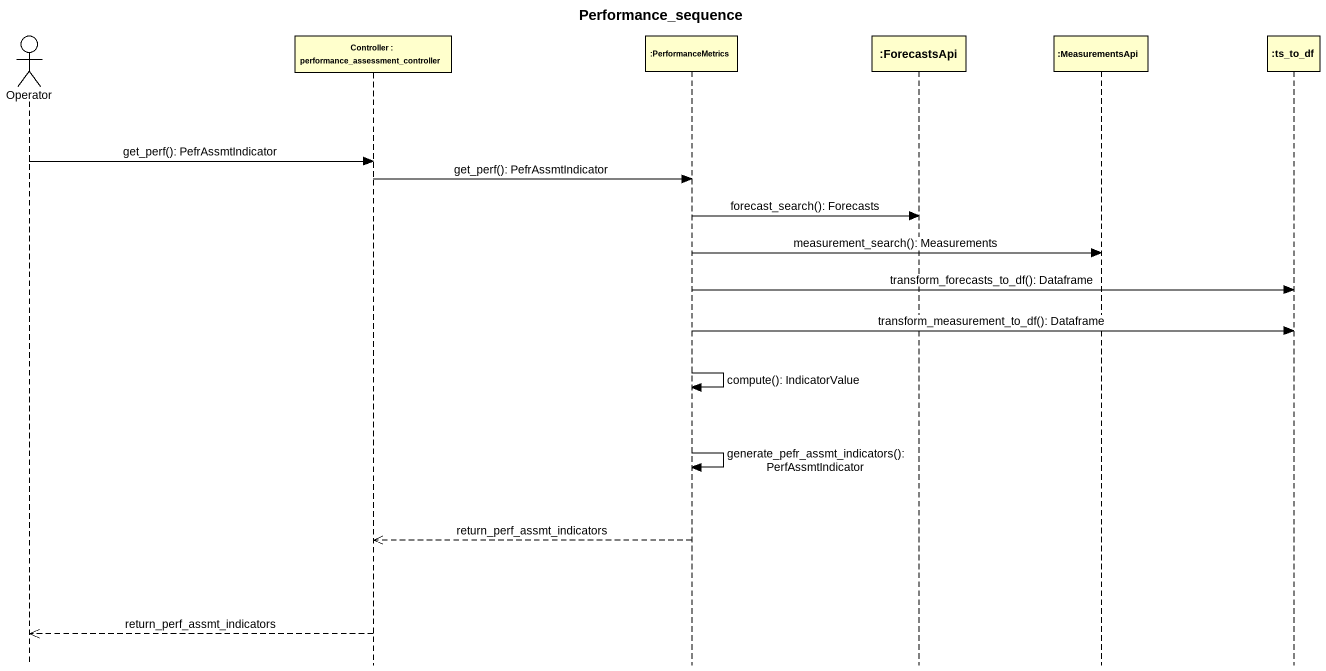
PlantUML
@startuml
title Performance_sequence
hide footbox
actor Operator
participant "Controller : performance_assessment_controller" as Controller
participant ":PerformanceMetrics" as PerformanceMetrics
participant ":ForecastsApi" as ForecastsApi
participant ":MeasurementsApi" as MeasurementsApi
participant ":ts_to_df" as ts_to_df

Operator -> Controller : get_perf(): PefrAssmtIndicator
Controller -> PerformanceMetrics : get_perf(): PefrAssmtIndicator
PerformanceMetrics -> ForecastsApi : forecast_search(): Forecasts
PerformanceMetrics -> MeasurementsApi : measurement_search(): Measurements
PerformanceMetrics -> ts_to_df : transform_forecasts_to_df(): Dataframe
PerformanceMetrics -> ts_to_df : transform_measurement_to_df(): Dataframe
PerformanceMetrics -> PerformanceMetrics : compute(): IndicatorValue
PerformanceMetrics -> PerformanceMetrics : generate_pefr_assmt_indicators(): PerfAssmtIndicator
PerformanceMetrics -->> Controller : return_perf_assmt_indicators
Controller -->> Operator : return_perf_assmt_indicators
@enduml
